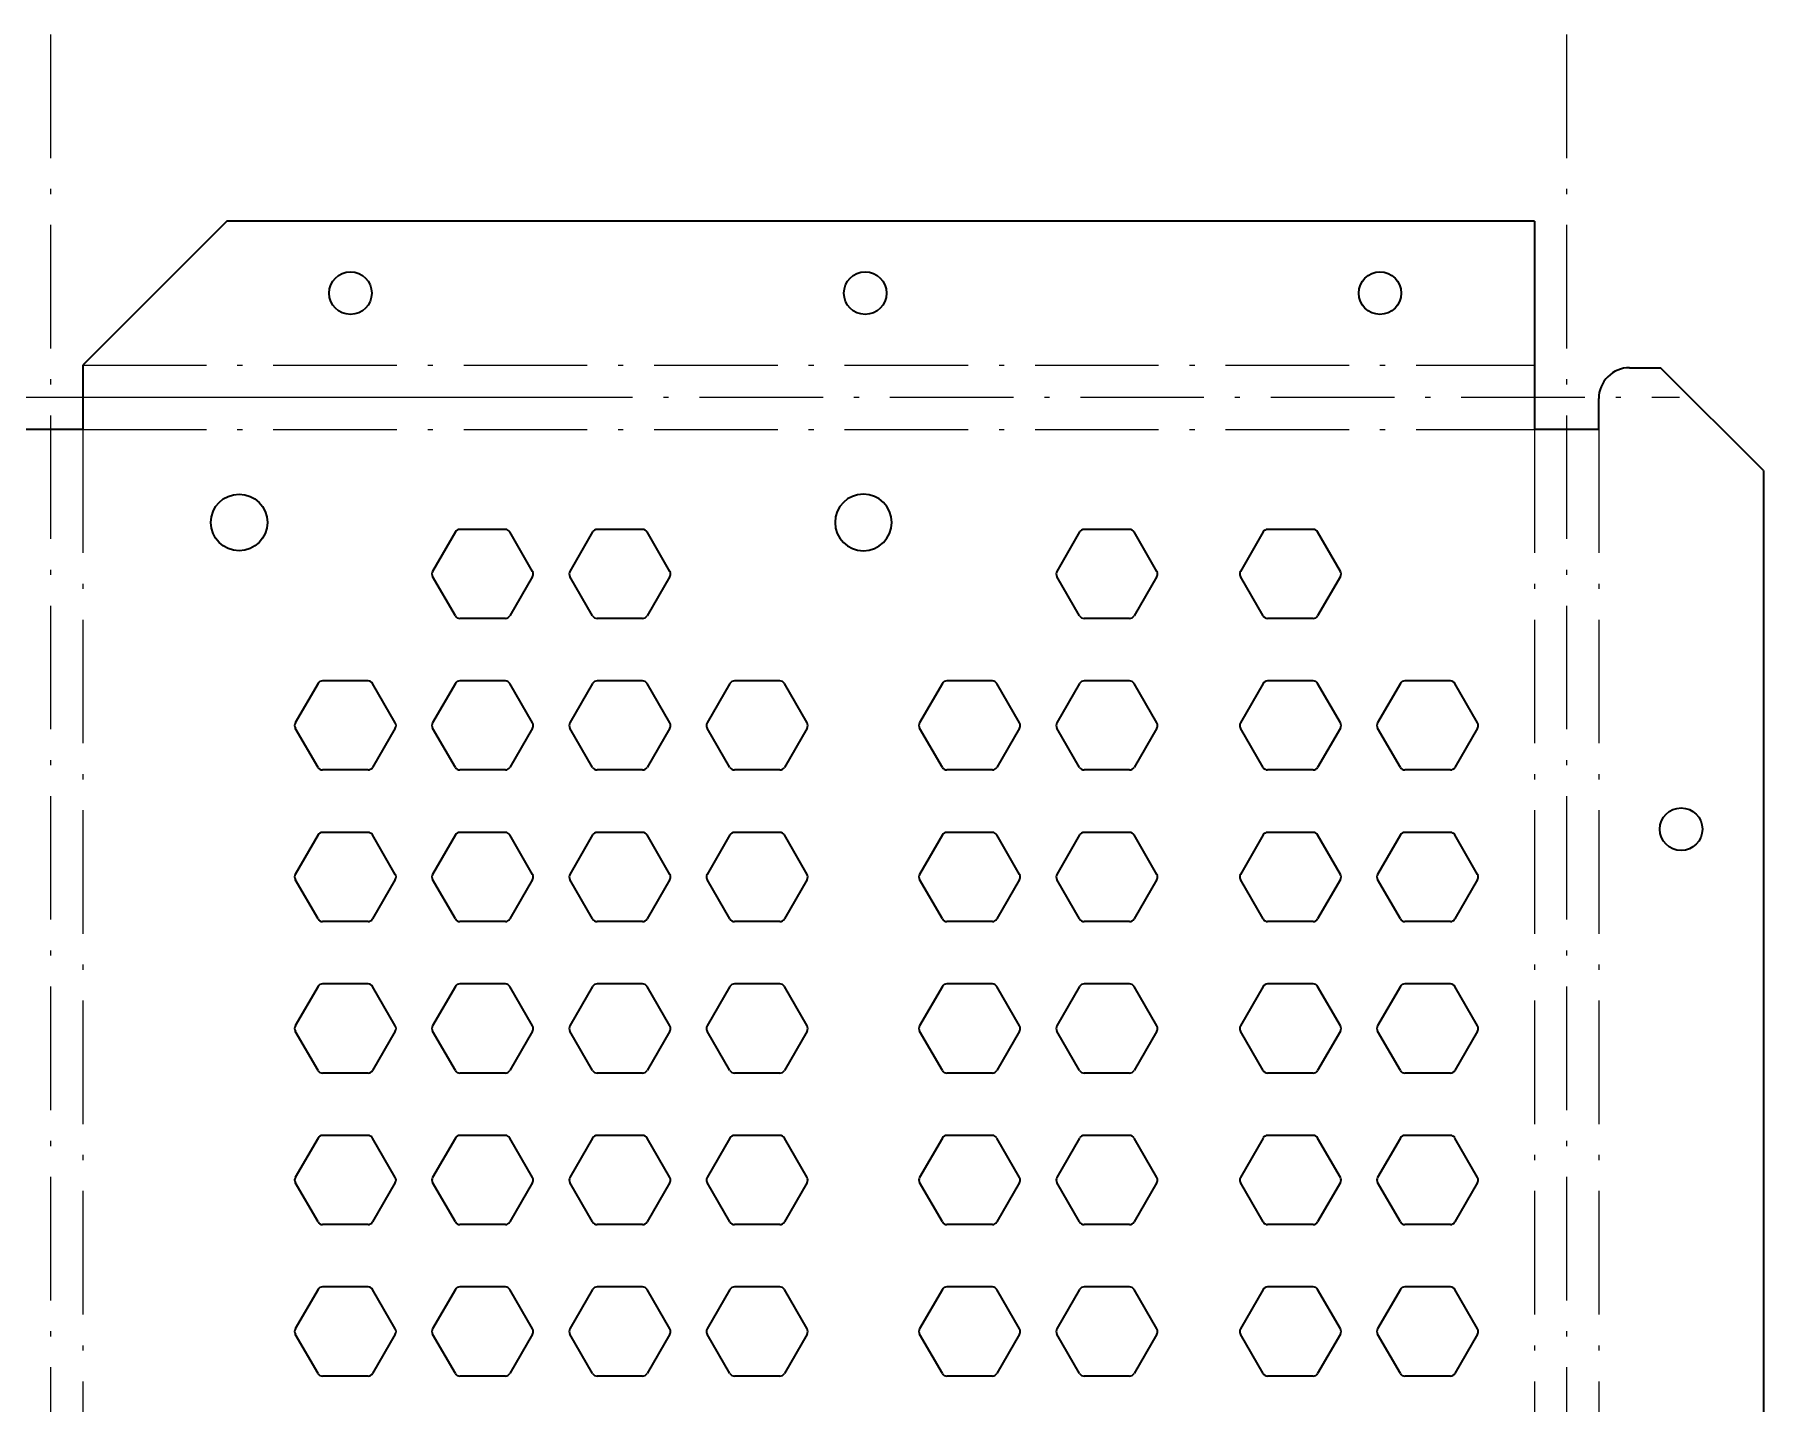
# Model space of a CAD drawing. Extents: x 174 to 1015, y 169 to 690.
# Drawn here: x 847.4 to 1015.3, y 557.4 to 690.4 of the extents above; entities that cross this region are included whole.
import ezdxf

# ---------------------------------------------------------------- set-up
doc = ezdxf.new("R2010")
doc.units = 0
doc.linetypes.add('DASHDOT', pattern=[18.5, 12, -3, 0.5, -3])

msp = doc.modelspace()

# ---------------------------------------------------------------- linework, layer by layer
at = {"color": 1, "linetype": 'DASHDOT', "lineweight": 13}
for p, q in [((848.922546, 690.405457), (848.922546, 229.977753)), ((996.167725, 690.405457), (996.167725, 229.977753)), ((292.940002, 655.159058), (896.059998, 655.159058))]:
    msp.add_line(p, q, dxfattribs=at)
at = {"color": 7, "lineweight": 35}
for p, q in [((866.045166, 672.281616), (852.045166, 658.281616)), ((993.045166, 672.281616), (866.045166, 672.281616)), ((993.045166, 672.281616), (993.045166, 658.281616)), ((852.045166, 658.281616), (852.045166, 652.036499)), ((993.045166, 658.281616), (993.045166, 652.036499)), ((1002.290283, 658.036499), (1005.290283, 658.036499)), ((1015.290283, 648.036499), (1005.290283, 658.036499)), ((999.290283, 652.036499), (999.290283, 655.036499)), ((852.045166, 652.036499), (845.799988, 652.036499)), ((999.290283, 652.036499), (993.045166, 652.036499)), ((1015.290283, 648.036499), (1015.290283, 278.346741)), ((888.234131, 642.077454), (886.022827, 638.247314)), ((893.089783, 642.327454), (888.667114, 642.327454)), ((895.734131, 638.247314), (893.522827, 642.077454)), ((901.567444, 642.077454), (899.35614, 638.247314)), ((906.423096, 642.327454), (902.000488, 642.327454)), ((909.067444, 638.247314), (906.85614, 642.077454)), ((948.872192, 642.077454), (946.660889, 638.247314)), ((953.727844, 642.327454), (949.305176, 642.327454)), ((956.372192, 638.247314), (954.160889, 642.077454)), ((966.695374, 642.077454), (964.484009, 638.247314)), ((971.551025, 642.327454), (967.128418, 642.327454)), ((974.195374, 638.247314), (971.984009, 642.077454)), ((888.234131, 633.917175), (886.022827, 637.747314)), ((895.734131, 637.747314), (893.522827, 633.917175)), ((901.567444, 633.917175), (899.35614, 637.747314)), ((909.067444, 637.747314), (906.85614, 633.917175)), ((948.872192, 633.917175), (946.660889, 637.747314)), ((956.372192, 637.747314), (954.160889, 633.917175)), ((966.695374, 633.917175), (964.484009, 637.747314)), ((974.195374, 637.747314), (971.984009, 633.917175)), ((893.089783, 633.667175), (888.667114, 633.667175)), ((906.423096, 633.667175), (902.000488, 633.667175)), ((953.727844, 633.667175), (949.305176, 633.667175)), ((971.551025, 633.667175), (967.128418, 633.667175)), ((874.900757, 627.354675), (872.689453, 623.524536)), ((879.75647, 627.604675), (875.333801, 627.604675)), ((882.400757, 623.524536), (880.189453, 627.354675)), ((888.234131, 627.354675), (886.022827, 623.524536)), ((893.089783, 627.604675), (888.667114, 627.604675)), ((895.734131, 623.524536), (893.522827, 627.354675)), ((901.567444, 627.354675), (899.35614, 623.524536)), ((906.423096, 627.604675), (902.000488, 627.604675)), ((909.067444, 623.524536), (906.85614, 627.354675)), ((914.900757, 627.354675), (912.689453, 623.524536)), ((919.75647, 627.604675), (915.333801, 627.604675)), ((922.400757, 623.524536), (920.189453, 627.354675)), ((935.538818, 627.354675), (933.327515, 623.524536)), ((940.394531, 627.604675), (935.971863, 627.604675)), ((943.038818, 623.524536), (940.827515, 627.354675)), ((948.872192, 627.354675), (946.660889, 623.524536)), ((953.727844, 627.604675), (949.305176, 627.604675)), ((956.372192, 623.524536), (954.160889, 627.354675)), ((966.695374, 627.354675), (964.484009, 623.524536)), ((971.551025, 627.604675), (967.128418, 627.604675)), ((974.195374, 623.524536), (971.984009, 627.354675)), ((980.028687, 627.354675), (977.817383, 623.524536)), ((984.884399, 627.604675), (980.461731, 627.604675)), ((987.528687, 623.524536), (985.317383, 627.354675)), ((874.900757, 619.194397), (872.689453, 623.024536)), ((882.400757, 623.024536), (880.189453, 619.194397)), ((888.234131, 619.194397), (886.022827, 623.024536)), ((895.734131, 623.024536), (893.522827, 619.194397)), ((901.567444, 619.194397), (899.35614, 623.024536)), ((909.067444, 623.024536), (906.85614, 619.194397)), ((914.900757, 619.194397), (912.689453, 623.024536)), ((922.400757, 623.024536), (920.189453, 619.194397)), ((935.538818, 619.194397), (933.327515, 623.024536)), ((943.038818, 623.024536), (940.827515, 619.194397)), ((948.872192, 619.194397), (946.660889, 623.024536)), ((956.372192, 623.024536), (954.160889, 619.194397)), ((966.695374, 619.194397), (964.484009, 623.024536)), ((974.195374, 623.024536), (971.984009, 619.194397)), ((980.028687, 619.194397), (977.817383, 623.024536)), ((987.528687, 623.024536), (985.317383, 619.194397)), ((879.75647, 618.944397), (875.333801, 618.944397)), ((893.089783, 618.944397), (888.667114, 618.944397)), ((906.423096, 618.944397), (902.000488, 618.944397)), ((919.75647, 618.944397), (915.333801, 618.944397)), ((940.394531, 618.944397), (935.971863, 618.944397)), ((953.727844, 618.944397), (949.305176, 618.944397)), ((971.551025, 618.944397), (967.128418, 618.944397)), ((984.884399, 618.944397), (980.461731, 618.944397)), ((874.900757, 612.631836), (872.689453, 608.801758)), ((879.75647, 612.881836), (875.333801, 612.881836)), ((882.400757, 608.801758), (880.189453, 612.631836)), ((888.234131, 612.631836), (886.022827, 608.801758)), ((893.089783, 612.881836), (888.667114, 612.881836)), ((895.734131, 608.801758), (893.522827, 612.631836)), ((901.567444, 612.631836), (899.35614, 608.801758)), ((906.423096, 612.881836), (902.000488, 612.881836)), ((909.067444, 608.801758), (906.85614, 612.631836)), ((914.900757, 612.631836), (912.689453, 608.801758)), ((919.75647, 612.881836), (915.333801, 612.881836)), ((922.400757, 608.801758), (920.189453, 612.631836)), ((935.538818, 612.631836), (933.327515, 608.801758)), ((940.394531, 612.881836), (935.971863, 612.881836)), ((943.038818, 608.801758), (940.827515, 612.631836)), ((948.872192, 612.631836), (946.660889, 608.801758)), ((953.727844, 612.881836), (949.305176, 612.881836)), ((956.372192, 608.801758), (954.160889, 612.631836)), ((966.695374, 612.631836), (964.484009, 608.801758)), ((971.551025, 612.881836), (967.128418, 612.881836)), ((974.195374, 608.801758), (971.984009, 612.631836)), ((980.028687, 612.631836), (977.817383, 608.801758)), ((984.884399, 612.881836), (980.461731, 612.881836)), ((987.528687, 608.801758), (985.317383, 612.631836)), ((874.900757, 604.471619), (872.689453, 608.301758)), ((882.400757, 608.301758), (880.189453, 604.471619)), ((888.234131, 604.471619), (886.022827, 608.301758)), ((895.734131, 608.301758), (893.522827, 604.471619)), ((901.567444, 604.471619), (899.35614, 608.301758)), ((909.067444, 608.301758), (906.85614, 604.471619)), ((914.900757, 604.471619), (912.689453, 608.301758)), ((922.400757, 608.301758), (920.189453, 604.471619)), ((935.538818, 604.471619), (933.327515, 608.301758)), ((943.038818, 608.301758), (940.827515, 604.471619)), ((948.872192, 604.471619), (946.660889, 608.301758)), ((956.372192, 608.301758), (954.160889, 604.471619)), ((966.695374, 604.471619), (964.484009, 608.301758)), ((974.195374, 608.301758), (971.984009, 604.471619)), ((980.028687, 604.471619), (977.817383, 608.301758)), ((987.528687, 608.301758), (985.317383, 604.471619)), ((879.75647, 604.221619), (875.333801, 604.221619)), ((893.089783, 604.221619), (888.667114, 604.221619)), ((906.423096, 604.221619), (902.000488, 604.221619)), ((919.75647, 604.221619), (915.333801, 604.221619)), ((940.394531, 604.221619), (935.971863, 604.221619)), ((953.727844, 604.221619), (949.305176, 604.221619)), ((971.551025, 604.221619), (967.128418, 604.221619)), ((984.884399, 604.221619), (980.461731, 604.221619)), ((874.900757, 597.909058), (872.689453, 594.078918)), ((879.75647, 598.159058), (875.333801, 598.159058)), ((882.400757, 594.078918), (880.189453, 597.909058)), ((888.234131, 597.909058), (886.022827, 594.078918)), ((893.089783, 598.159058), (888.667114, 598.159058)), ((895.734131, 594.078918), (893.522827, 597.909058)), ((901.567444, 597.909058), (899.35614, 594.078918)), ((906.423096, 598.159058), (902.000488, 598.159058)), ((909.067444, 594.078918), (906.85614, 597.909058)), ((914.900757, 597.909058), (912.689453, 594.078918)), ((919.75647, 598.159058), (915.333801, 598.159058)), ((922.400757, 594.078918), (920.189453, 597.909058)), ((935.538818, 597.909058), (933.327515, 594.078918)), ((940.394531, 598.159058), (935.971863, 598.159058)), ((943.038818, 594.078918), (940.827515, 597.909058)), ((948.872192, 597.909058), (946.660889, 594.078918)), ((953.727844, 598.159058), (949.305176, 598.159058)), ((956.372192, 594.078918), (954.160889, 597.909058)), ((966.695374, 597.909058), (964.484009, 594.078918)), ((971.551025, 598.159058), (967.128418, 598.159058)), ((974.195374, 594.078918), (971.984009, 597.909058)), ((980.028687, 597.909058), (977.817383, 594.078918)), ((984.884399, 598.159058), (980.461731, 598.159058)), ((987.528687, 594.078918), (985.317383, 597.909058)), ((874.900757, 589.74884), (872.689453, 593.578918)), ((882.400757, 593.578918), (880.189453, 589.74884)), ((888.234131, 589.74884), (886.022827, 593.578918)), ((895.734131, 593.578918), (893.522827, 589.74884)), ((901.567444, 589.74884), (899.35614, 593.578918)), ((909.067444, 593.578918), (906.85614, 589.74884)), ((914.900757, 589.74884), (912.689453, 593.578918)), ((922.400757, 593.578918), (920.189453, 589.74884)), ((935.538818, 589.74884), (933.327515, 593.578918)), ((943.038818, 593.578918), (940.827515, 589.74884)), ((948.872192, 589.74884), (946.660889, 593.578918)), ((956.372192, 593.578918), (954.160889, 589.74884)), ((966.695374, 589.74884), (964.484009, 593.578918)), ((974.195374, 593.578918), (971.984009, 589.74884)), ((980.028687, 589.74884), (977.817383, 593.578918)), ((987.528687, 593.578918), (985.317383, 589.74884)), ((879.75647, 589.49884), (875.333801, 589.49884)), ((893.089783, 589.49884), (888.667114, 589.49884)), ((906.423096, 589.49884), (902.000488, 589.49884)), ((919.75647, 589.49884), (915.333801, 589.49884)), ((940.394531, 589.49884), (935.971863, 589.49884)), ((953.727844, 589.49884), (949.305176, 589.49884)), ((971.551025, 589.49884), (967.128418, 589.49884)), ((984.884399, 589.49884), (980.461731, 589.49884)), ((874.900757, 583.186279), (872.689453, 579.35614)), ((879.75647, 583.436279), (875.333801, 583.436279)), ((882.400757, 579.35614), (880.189453, 583.186279)), ((888.234131, 583.186279), (886.022827, 579.35614)), ((893.089783, 583.436279), (888.667114, 583.436279)), ((895.734131, 579.35614), (893.522827, 583.186279)), ((901.567444, 583.186279), (899.35614, 579.35614)), ((906.423096, 583.436279), (902.000488, 583.436279)), ((909.067444, 579.35614), (906.85614, 583.186279)), ((914.900757, 583.186279), (912.689453, 579.35614)), ((919.75647, 583.436279), (915.333801, 583.436279)), ((922.400757, 579.35614), (920.189453, 583.186279)), ((935.538818, 583.186279), (933.327515, 579.35614)), ((940.394531, 583.436279), (935.971863, 583.436279)), ((943.038818, 579.35614), (940.827515, 583.186279)), ((948.872192, 583.186279), (946.660889, 579.35614)), ((953.727844, 583.436279), (949.305176, 583.436279)), ((956.372192, 579.35614), (954.160889, 583.186279)), ((966.695374, 583.186279), (964.484009, 579.35614)), ((971.551025, 583.436279), (967.128418, 583.436279)), ((974.195374, 579.35614), (971.984009, 583.186279)), ((980.028687, 583.186279), (977.817383, 579.35614)), ((984.884399, 583.436279), (980.461731, 583.436279)), ((987.528687, 579.35614), (985.317383, 583.186279)), ((874.900757, 575.026001), (872.689453, 578.85614)), ((882.400757, 578.85614), (880.189453, 575.026001)), ((888.234131, 575.026001), (886.022827, 578.85614)), ((895.734131, 578.85614), (893.522827, 575.026001)), ((901.567444, 575.026001), (899.35614, 578.85614)), ((909.067444, 578.85614), (906.85614, 575.026001)), ((914.900757, 575.026001), (912.689453, 578.85614)), ((922.400757, 578.85614), (920.189453, 575.026001)), ((935.538818, 575.026001), (933.327515, 578.85614)), ((943.038818, 578.85614), (940.827515, 575.026001)), ((948.872192, 575.026001), (946.660889, 578.85614)), ((956.372192, 578.85614), (954.160889, 575.026001)), ((966.695374, 575.026001), (964.484009, 578.85614)), ((974.195374, 578.85614), (971.984009, 575.026001)), ((980.028687, 575.026001), (977.817383, 578.85614)), ((987.528687, 578.85614), (985.317383, 575.026001)), ((879.75647, 574.776001), (875.333801, 574.776001)), ((893.089783, 574.776001), (888.667114, 574.776001)), ((906.423096, 574.776001), (902.000488, 574.776001)), ((919.75647, 574.776001), (915.333801, 574.776001)), ((940.394531, 574.776001), (935.971863, 574.776001)), ((953.727844, 574.776001), (949.305176, 574.776001)), ((971.551025, 574.776001), (967.128418, 574.776001)), ((984.884399, 574.776001), (980.461731, 574.776001)), ((874.900757, 568.463501), (872.689453, 564.633362)), ((879.75647, 568.713501), (875.333801, 568.713501)), ((882.400757, 564.633362), (880.189453, 568.463501)), ((888.234131, 568.463501), (886.022827, 564.633362)), ((893.089783, 568.713501), (888.667114, 568.713501)), ((895.734131, 564.633362), (893.522827, 568.463501)), ((901.567444, 568.463501), (899.35614, 564.633362)), ((906.423096, 568.713501), (902.000488, 568.713501)), ((909.067444, 564.633362), (906.85614, 568.463501)), ((914.900757, 568.463501), (912.689453, 564.633362)), ((919.75647, 568.713501), (915.333801, 568.713501)), ((922.400757, 564.633362), (920.189453, 568.463501)), ((935.538818, 568.463501), (933.327515, 564.633362)), ((940.394531, 568.713501), (935.971863, 568.713501)), ((943.038818, 564.633362), (940.827515, 568.463501)), ((948.872192, 568.463501), (946.660889, 564.633362)), ((953.727844, 568.713501), (949.305176, 568.713501)), ((956.372192, 564.633362), (954.160889, 568.463501)), ((966.695374, 568.463501), (964.484009, 564.633362)), ((971.551025, 568.713501), (967.128418, 568.713501)), ((974.195374, 564.633362), (971.984009, 568.463501)), ((980.028687, 568.463501), (977.817383, 564.633362)), ((984.884399, 568.713501), (980.461731, 568.713501)), ((987.528687, 564.633362), (985.317383, 568.463501)), ((874.900757, 560.303223), (872.689453, 564.133362)), ((882.400757, 564.133362), (880.189453, 560.303223)), ((888.234131, 560.303223), (886.022827, 564.133362)), ((895.734131, 564.133362), (893.522827, 560.303223)), ((901.567444, 560.303223), (899.35614, 564.133362)), ((909.067444, 564.133362), (906.85614, 560.303223)), ((914.900757, 560.303223), (912.689453, 564.133362)), ((922.400757, 564.133362), (920.189453, 560.303223)), ((935.538818, 560.303223), (933.327515, 564.133362)), ((943.038818, 564.133362), (940.827515, 560.303223)), ((948.872192, 560.303223), (946.660889, 564.133362)), ((956.372192, 564.133362), (954.160889, 560.303223)), ((966.695374, 560.303223), (964.484009, 564.133362)), ((974.195374, 564.133362), (971.984009, 560.303223)), ((980.028687, 560.303223), (977.817383, 564.133362)), ((987.528687, 564.133362), (985.317383, 560.303223)), ((879.75647, 560.053223), (875.333801, 560.053223)), ((893.089783, 560.053223), (888.667114, 560.053223)), ((906.423096, 560.053223), (902.000488, 560.053223)), ((919.75647, 560.053223), (915.333801, 560.053223)), ((940.394531, 560.053223), (935.971863, 560.053223)), ((953.727844, 560.053223), (949.305176, 560.053223)), ((971.551025, 560.053223), (967.128418, 560.053223)), ((984.884399, 560.053223), (980.461731, 560.053223))]:
    msp.add_line(p, q, dxfattribs=at)
at = {"color": 7, "linetype": 'DASHDOT', "lineweight": 13}
for p, q in [((852.045166, 658.281616), (993.045166, 658.281616)), ((837.945129, 655.159058), (1007.145142, 655.159058)), ((852.045166, 652.036499), (993.045166, 652.036499)), ((852.045166, 652.036499), (852.045166, 268.346741)), ((993.045166, 652.036499), (993.045166, 268.346741)), ((999.290283, 652.036499), (999.290283, 268.346741))]:
    msp.add_line(p, q, dxfattribs=at)
at = {"color": 7, "lineweight": 35}
for centre, radius in [((878.045166, 665.281616), 2.067), ((928.045166, 665.281616), 2.067), ((978.045166, 665.281616), 2.067), ((867.226013, 642.997253), 2.749595), ((1007.290283, 613.191589), 2.067)]:
    msp.add_circle(centre, radius, dxfattribs=at)
for centre, radius, start, end in [((1002.290283, 655.036499), 3, 90.000003, 180.000005), ((927.866455, 642.995056), 2.752489, 90.055785, 179.952726), ((927.861938, 642.995056), 2.752477, 0.047124, 89.961583), ((888.667358, 641.827087), 0.500369, 90.024769, 149.976515), ((893.0896, 641.827087), 0.500369, 30.024771, 89.976513), ((902.000732, 641.827087), 0.500369, 90.024769, 149.976515), ((906.422913, 641.827087), 0.500369, 30.024771, 89.976513), ((927.866455, 642.999573), 2.752477, 180.047123, 269.961585), ((927.861877, 642.999573), 2.752489, 270.055786, 359.95273), ((949.30542, 641.827087), 0.50033, 90.021804, 149.978195), ((953.727661, 641.827087), 0.50033, 30.021806, 89.978194), ((967.128601, 641.827087), 0.50038, 90.02511, 149.97489), ((971.550781, 641.827087), 0.50038, 30.025109, 89.974895), ((886.456238, 637.997314), 0.500369, 150.024764, 209.976507), ((895.300659, 637.997314), 0.500369, 330.024769, 29.976512), ((899.789551, 637.997314), 0.500369, 150.024764, 209.976507), ((908.634033, 637.997314), 0.500369, 330.024769, 29.976512), ((947.094238, 637.997314), 0.50033, 150.021799, 209.978201), ((955.938782, 637.997314), 0.50033, 330.021805, 29.978195), ((964.91748, 637.997314), 0.50038, 150.025105, 209.974895), ((973.761963, 637.997314), 0.50038, 330.025107, 29.974893), ((888.667358, 634.167542), 0.500369, 210.024769, 269.976508), ((893.0896, 634.167542), 0.500369, 270.024771, 329.97651), ((902.000671, 634.167542), 0.500369, 210.024769, 269.976508), ((906.422913, 634.167542), 0.500369, 270.024771, 329.97651), ((949.30542, 634.167542), 0.50033, 210.021805, 269.978196), ((953.727661, 634.167542), 0.50033, 270.021806, 329.978194), ((967.128601, 634.167542), 0.50038, 210.02511, 269.97489), ((971.550781, 634.167542), 0.50038, 270.025105, 329.974891), ((875.333984, 627.104309), 0.500369, 90.024769, 149.976515), ((879.756226, 627.104309), 0.500369, 30.024771, 89.976513), ((888.667358, 627.104309), 0.500369, 90.024769, 149.976515), ((893.0896, 627.104309), 0.500369, 30.024771, 89.976513), ((902.000732, 627.104309), 0.500369, 90.024769, 149.976515), ((906.422913, 627.104309), 0.500369, 30.024771, 89.976513), ((915.333984, 627.104309), 0.500369, 90.024769, 149.976515), ((919.756226, 627.104309), 0.500369, 30.024771, 89.976513), ((935.972046, 627.104309), 0.50033, 90.021804, 149.978195), ((940.394287, 627.104309), 0.50033, 30.021806, 89.978194), ((949.30542, 627.104309), 0.50033, 90.021804, 149.978195), ((953.727661, 627.104309), 0.50033, 30.021806, 89.978194), ((967.128601, 627.104248), 0.50038, 90.02511, 149.97489), ((971.550781, 627.104248), 0.50038, 30.025109, 89.974895), ((980.461914, 627.104248), 0.50038, 90.02511, 149.97489), ((984.884155, 627.104248), 0.50038, 30.025109, 89.974895), ((873.122925, 623.274536), 0.500369, 150.024764, 209.976507), ((881.967346, 623.274536), 0.500369, 330.024769, 29.976512), ((886.456238, 623.274536), 0.500369, 150.024764, 209.976507), ((895.300659, 623.274536), 0.500369, 330.024769, 29.976512), ((899.789551, 623.274536), 0.500369, 150.024764, 209.976507), ((908.634033, 623.274536), 0.500369, 330.024769, 29.976512), ((913.122925, 623.274536), 0.500369, 150.024764, 209.976507), ((921.967346, 623.274536), 0.500369, 330.024769, 29.976512), ((933.760925, 623.274536), 0.50033, 150.021799, 209.978201), ((942.605469, 623.274536), 0.50033, 330.021805, 29.978195), ((947.094238, 623.274536), 0.50033, 150.021799, 209.978201), ((955.938782, 623.274536), 0.50033, 330.021805, 29.978195), ((964.91748, 623.274536), 0.50038, 150.025105, 209.974895), ((973.761963, 623.274536), 0.50038, 330.025107, 29.974893), ((978.250854, 623.274536), 0.50038, 150.025105, 209.974895), ((987.095215, 623.274536), 0.50038, 330.025107, 29.974893), ((875.333984, 619.444763), 0.500369, 210.024769, 269.976508), ((879.756226, 619.444763), 0.500369, 270.024771, 329.97651), ((888.667358, 619.444763), 0.500369, 210.024769, 269.976508), ((893.0896, 619.444763), 0.500369, 270.024771, 329.97651), ((902.000671, 619.444763), 0.500369, 210.024769, 269.976508), ((906.422913, 619.444763), 0.500369, 270.024771, 329.97651), ((915.333984, 619.444763), 0.500369, 210.024769, 269.976508), ((919.756226, 619.444763), 0.500369, 270.024771, 329.97651), ((935.972046, 619.444702), 0.50033, 210.021805, 269.978196), ((940.394287, 619.444702), 0.50033, 270.021806, 329.978194), ((949.30542, 619.444702), 0.50033, 210.021805, 269.978196), ((953.727661, 619.444702), 0.50033, 270.021806, 329.978194), ((967.128601, 619.444763), 0.50038, 210.02511, 269.97489), ((971.550781, 619.444763), 0.50038, 270.025105, 329.974891), ((980.461914, 619.444763), 0.50038, 210.02511, 269.97489), ((984.884155, 619.444763), 0.50038, 270.025105, 329.974891), ((875.333984, 612.38147), 0.500369, 90.024769, 149.976515), ((879.756226, 612.38147), 0.500369, 30.024771, 89.976513), ((888.667358, 612.38147), 0.500369, 90.024769, 149.976515), ((893.0896, 612.38147), 0.500369, 30.024771, 89.976513), ((902.000732, 612.38147), 0.500369, 90.024769, 149.976515), ((906.422913, 612.38147), 0.500369, 30.024771, 89.976513), ((915.333984, 612.38147), 0.500369, 90.024769, 149.976515), ((919.756226, 612.38147), 0.500369, 30.024771, 89.976513), ((935.972046, 612.381531), 0.50033, 90.021804, 149.978195), ((940.394287, 612.381531), 0.50033, 30.021806, 89.978194), ((949.30542, 612.381531), 0.50033, 90.021804, 149.978195), ((953.727661, 612.381531), 0.50033, 30.021806, 89.978194), ((967.128601, 612.38147), 0.50038, 90.02511, 149.97489), ((971.550781, 612.38147), 0.50038, 30.025109, 89.974895), ((980.461914, 612.38147), 0.50038, 90.02511, 149.97489), ((984.884155, 612.38147), 0.50038, 30.025109, 89.974895), ((873.122925, 608.551758), 0.500369, 150.024764, 209.976507), ((881.967346, 608.551697), 0.500369, 330.024769, 29.976512), ((886.456238, 608.551758), 0.500369, 150.024764, 209.976507), ((895.300659, 608.551697), 0.500369, 330.024769, 29.976512), ((899.789551, 608.551758), 0.500369, 150.024764, 209.976507), ((908.634033, 608.551697), 0.500369, 330.024769, 29.976512), ((913.122925, 608.551758), 0.500369, 150.024764, 209.976507), ((921.967346, 608.551697), 0.500369, 330.024769, 29.976512), ((933.760925, 608.551758), 0.50033, 150.021799, 209.978201), ((942.605469, 608.551758), 0.50033, 330.021805, 29.978195), ((947.094238, 608.551758), 0.50033, 150.021799, 209.978201), ((955.938782, 608.551758), 0.50033, 330.021805, 29.978195), ((964.91748, 608.551758), 0.50038, 150.025105, 209.974895), ((973.761963, 608.551758), 0.50038, 330.025107, 29.974893), ((978.250854, 608.551758), 0.50038, 150.025105, 209.974895), ((987.095215, 608.551758), 0.50038, 330.025107, 29.974893), ((875.333984, 604.721985), 0.500369, 210.024769, 269.976508), ((879.756226, 604.721985), 0.500369, 270.024771, 329.97651), ((888.667358, 604.721985), 0.500369, 210.024769, 269.976508), ((893.0896, 604.721985), 0.500369, 270.024771, 329.97651), ((902.000671, 604.721985), 0.500369, 210.024769, 269.976508), ((906.422913, 604.721985), 0.500369, 270.024771, 329.97651), ((915.333984, 604.721985), 0.500369, 210.024769, 269.976508), ((919.756226, 604.721985), 0.500369, 270.024771, 329.97651), ((935.972046, 604.721924), 0.50033, 210.021805, 269.978196), ((940.394287, 604.721924), 0.50033, 270.021806, 329.978194), ((949.30542, 604.721924), 0.50033, 210.021805, 269.978196), ((953.727661, 604.721924), 0.50033, 270.021806, 329.978194), ((967.128601, 604.721985), 0.50038, 210.02511, 269.97489), ((971.550781, 604.721985), 0.50038, 270.025105, 329.974891), ((980.461914, 604.721985), 0.50038, 210.02511, 269.97489), ((984.884155, 604.721985), 0.50038, 270.025105, 329.974891), ((875.333984, 597.658691), 0.500369, 90.024769, 149.976515), ((879.756226, 597.658691), 0.500369, 30.024771, 89.976513), ((888.667358, 597.658691), 0.500369, 90.024769, 149.976515), ((893.0896, 597.658691), 0.500369, 30.024771, 89.976513), ((902.000732, 597.658691), 0.500369, 90.024769, 149.976515), ((906.422913, 597.658691), 0.500369, 30.024771, 89.976513), ((915.333984, 597.658691), 0.500369, 90.024769, 149.976515), ((919.756226, 597.658691), 0.500369, 30.024771, 89.976513), ((935.972046, 597.658752), 0.50033, 90.021804, 149.978195), ((940.394287, 597.658752), 0.50033, 30.021806, 89.978194), ((949.30542, 597.658752), 0.50033, 90.021804, 149.978195), ((953.727661, 597.658752), 0.50033, 30.021806, 89.978194), ((967.128601, 597.658691), 0.50038, 90.02511, 149.97489), ((971.550781, 597.658691), 0.50038, 30.025109, 89.974895), ((980.461914, 597.658691), 0.50038, 90.02511, 149.97489), ((984.884155, 597.658691), 0.50038, 30.025109, 89.974895), ((873.122925, 593.828918), 0.500369, 150.024764, 209.976507), ((881.967346, 593.828918), 0.500369, 330.024769, 29.976512), ((886.456238, 593.828918), 0.500369, 150.024764, 209.976507), ((895.300659, 593.828918), 0.500369, 330.024769, 29.976512), ((899.789551, 593.828918), 0.500369, 150.024764, 209.976507), ((908.634033, 593.828918), 0.500369, 330.024769, 29.976512), ((913.122925, 593.828918), 0.500369, 150.024764, 209.976507), ((921.967346, 593.828918), 0.500369, 330.024769, 29.976512), ((933.760925, 593.828918), 0.50033, 150.021799, 209.978201), ((942.605469, 593.828918), 0.50033, 330.021805, 29.978195), ((947.094238, 593.828918), 0.50033, 150.021799, 209.978201), ((955.938782, 593.828918), 0.50033, 330.021805, 29.978195), ((964.91748, 593.828918), 0.50038, 150.025105, 209.974895), ((973.761963, 593.828918), 0.50038, 330.025107, 29.974893), ((978.250854, 593.828918), 0.50038, 150.025105, 209.974895), ((987.095215, 593.828918), 0.50038, 330.025107, 29.974893), ((875.333984, 589.999207), 0.500369, 210.024769, 269.976508), ((879.756226, 589.999207), 0.500369, 270.024771, 329.97651), ((888.667358, 589.999207), 0.500369, 210.024769, 269.976508), ((893.0896, 589.999207), 0.500369, 270.024771, 329.97651), ((902.000671, 589.999207), 0.500369, 210.024769, 269.976508), ((906.422913, 589.999207), 0.500369, 270.024771, 329.97651), ((915.333984, 589.999207), 0.500369, 210.024769, 269.976508), ((919.756226, 589.999207), 0.500369, 270.024771, 329.97651), ((935.972046, 589.999146), 0.50033, 210.021805, 269.978196), ((940.394287, 589.999146), 0.50033, 270.021806, 329.978194), ((949.30542, 589.999146), 0.50033, 210.021805, 269.978196), ((953.727661, 589.999146), 0.50033, 270.021806, 329.978194), ((967.128601, 589.999207), 0.50038, 210.02511, 269.97489), ((971.550781, 589.999207), 0.50038, 270.025105, 329.974891), ((980.461914, 589.999207), 0.50038, 210.02511, 269.97489), ((984.884155, 589.999207), 0.50038, 270.025105, 329.974891), ((875.333984, 582.935913), 0.500369, 90.024769, 149.976515), ((879.756226, 582.935913), 0.500369, 30.024771, 89.976513), ((888.667358, 582.935913), 0.500369, 90.024769, 149.976515), ((893.0896, 582.935913), 0.500369, 30.024771, 89.976513), ((902.000732, 582.935913), 0.500369, 90.024769, 149.976515), ((906.422913, 582.935913), 0.500369, 30.024771, 89.976513), ((915.333984, 582.935913), 0.500369, 90.024769, 149.976515), ((919.756226, 582.935913), 0.500369, 30.024771, 89.976513), ((935.972046, 582.935974), 0.50033, 90.021804, 149.978195), ((940.394287, 582.935974), 0.50033, 30.021806, 89.978194), ((949.30542, 582.935974), 0.50033, 90.021804, 149.978195), ((953.727661, 582.935974), 0.50033, 30.021806, 89.978194), ((967.128601, 582.935913), 0.50038, 90.02511, 149.97489), ((971.550781, 582.935913), 0.50038, 30.025109, 89.974895), ((980.461914, 582.935913), 0.50038, 90.02511, 149.97489), ((984.884155, 582.935913), 0.50038, 30.025109, 89.974895), ((873.122925, 579.10614), 0.500369, 150.024764, 209.976507), ((881.967346, 579.10614), 0.500369, 330.024769, 29.976512), ((886.456238, 579.10614), 0.500369, 150.024764, 209.976507), ((895.300659, 579.10614), 0.500369, 330.024769, 29.976512), ((899.789551, 579.10614), 0.500369, 150.024764, 209.976507), ((908.634033, 579.10614), 0.500369, 330.024769, 29.976512), ((913.122925, 579.10614), 0.500369, 150.024764, 209.976507), ((921.967346, 579.10614), 0.500369, 330.024769, 29.976512), ((933.760925, 579.10614), 0.50033, 150.021799, 209.978201), ((942.605469, 579.10614), 0.50033, 330.021805, 29.978195), ((947.094238, 579.10614), 0.50033, 150.021799, 209.978201), ((955.938782, 579.10614), 0.50033, 330.021805, 29.978195), ((964.91748, 579.10614), 0.50038, 150.025105, 209.974895), ((973.761963, 579.10614), 0.50038, 330.025107, 29.974893), ((978.250854, 579.10614), 0.50038, 150.025105, 209.974895), ((987.095215, 579.10614), 0.50038, 330.025107, 29.974893), ((875.333984, 575.276367), 0.500369, 210.024769, 269.976508), ((879.756226, 575.276367), 0.500369, 270.024771, 329.97651), ((888.667358, 575.276367), 0.500369, 210.024769, 269.976508), ((893.0896, 575.276367), 0.500369, 270.024771, 329.97651), ((902.000671, 575.276367), 0.500369, 210.024769, 269.976508), ((906.422913, 575.276367), 0.500369, 270.024771, 329.97651), ((915.333984, 575.276367), 0.500369, 210.024769, 269.976508), ((919.756226, 575.276367), 0.500369, 270.024771, 329.97651), ((935.972046, 575.276367), 0.50033, 210.021805, 269.978196), ((940.394287, 575.276367), 0.50033, 270.021806, 329.978194), ((949.30542, 575.276367), 0.50033, 210.021805, 269.978196), ((953.727661, 575.276367), 0.50033, 270.021806, 329.978194), ((967.128601, 575.276428), 0.50038, 210.02511, 269.97489), ((971.550781, 575.276428), 0.50038, 270.025105, 329.974891), ((980.461914, 575.276428), 0.50038, 210.02511, 269.97489), ((984.884155, 575.276428), 0.50038, 270.025105, 329.974891), ((875.333984, 568.213135), 0.500369, 90.024769, 149.976515), ((879.756226, 568.213135), 0.500369, 30.024771, 89.976513), ((888.667358, 568.213135), 0.500369, 90.024769, 149.976515), ((893.0896, 568.213135), 0.500369, 30.024771, 89.976513), ((902.000732, 568.213135), 0.500369, 90.024769, 149.976515), ((906.422913, 568.213135), 0.500369, 30.024771, 89.976513), ((915.333984, 568.213135), 0.500369, 90.024769, 149.976515), ((919.756226, 568.213135), 0.500369, 30.024771, 89.976513), ((935.972046, 568.213135), 0.50033, 90.021804, 149.978195), ((940.394287, 568.213135), 0.50033, 30.021806, 89.978194), ((949.30542, 568.213135), 0.50033, 90.021804, 149.978195), ((953.727661, 568.213135), 0.50033, 30.021806, 89.978194), ((967.128601, 568.213135), 0.50038, 90.02511, 149.97489), ((971.550781, 568.213135), 0.50038, 30.025109, 89.974895), ((980.461914, 568.213135), 0.50038, 90.02511, 149.97489), ((984.884155, 568.213135), 0.50038, 30.025109, 89.974895), ((873.122925, 564.383362), 0.500369, 150.024764, 209.976507), ((881.967346, 564.383362), 0.500369, 330.024769, 29.976512), ((886.456238, 564.383362), 0.500369, 150.024764, 209.976507), ((895.300659, 564.383362), 0.500369, 330.024769, 29.976512), ((899.789551, 564.383362), 0.500369, 150.024764, 209.976507), ((908.634033, 564.383362), 0.500369, 330.024769, 29.976512), ((913.122925, 564.383362), 0.500369, 150.024764, 209.976507), ((921.967346, 564.383362), 0.500369, 330.024769, 29.976512), ((933.760925, 564.383362), 0.50033, 150.021799, 209.978201), ((942.605469, 564.383362), 0.50033, 330.021805, 29.978195), ((947.094238, 564.383362), 0.50033, 150.021799, 209.978201), ((955.938782, 564.383362), 0.50033, 330.021805, 29.978195), ((964.91748, 564.383362), 0.50038, 150.025105, 209.974895), ((973.761963, 564.383362), 0.50038, 330.025107, 29.974893), ((978.250854, 564.383362), 0.50038, 150.025105, 209.974895), ((987.095215, 564.383362), 0.50038, 330.025107, 29.974893), ((875.333984, 560.553589), 0.500369, 210.024769, 269.976508), ((879.756226, 560.553589), 0.500369, 270.024771, 329.97651), ((888.667358, 560.553589), 0.500369, 210.024769, 269.976508), ((893.0896, 560.553589), 0.500369, 270.024771, 329.97651), ((902.000671, 560.553589), 0.500369, 210.024769, 269.976508), ((906.422913, 560.553589), 0.500369, 270.024771, 329.97651), ((915.333984, 560.553589), 0.500369, 210.024769, 269.976508), ((919.756226, 560.553589), 0.500369, 270.024771, 329.97651), ((935.972046, 560.553589), 0.50033, 210.021805, 269.978196), ((940.394287, 560.553589), 0.50033, 270.021806, 329.978194), ((949.30542, 560.553589), 0.50033, 210.021805, 269.978196), ((953.727661, 560.553589), 0.50033, 270.021806, 329.978194), ((967.128601, 560.553589), 0.50038, 210.02511, 269.97489), ((971.550781, 560.553589), 0.50038, 270.025105, 329.974891), ((980.461914, 560.553589), 0.50038, 210.02511, 269.97489), ((984.884155, 560.553589), 0.50038, 270.025105, 329.974891)]:
    msp.add_arc(centre, radius, start, end, dxfattribs=at)

doc.saveas('drawing.dxf')
